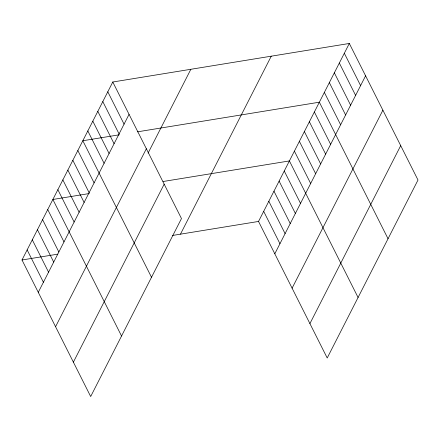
<?xml version="1.0" encoding="UTF-8"?>
<svg xmlns="http://www.w3.org/2000/svg" width="440" height="440" viewBox="0 0 440 440"><rect width="100%" height="100%" fill="white"/><g stroke="black" fill="none" stroke-linecap="round" stroke-linejoin="round"><path stroke-width="0.66" d="M112.788 82.005L181.467 218.554L90.679 396.534L22 259.985L112.788 82.005L349.322 43.467L418 180.015L327.212 357.995L258.533 221.447L349.322 43.467M38.269 292.336L129.058 114.356M55.567 326.722L146.355 148.742M148.088 153.104L190.845 69.289M73.381 362.148L164.175 184.168M180.477 234.163L271.266 56.183M274.802 253.792L365.591 75.812M292.1 288.178L382.888 110.198M309.914 323.609L400.708 145.629M119.257 134.805L82.83 140.739L151.509 277.288M137.467 131.835L319.363 102.196L388.042 238.75M89.293 193.54L52.866 199.474L121.545 336.023M163.091 181.511L289.399 160.93L358.077 297.479M22 259.985L57.778 254.155M172.436 235.477L258.533 221.447M344.327 53.251L360.602 85.602M339.334 63.041L355.608 95.392M334.345 72.831L350.614 105.182M329.351 82.621L345.62 114.972M324.357 92.411L340.626 124.757M314.369 111.986L330.638 144.337M309.375 121.776L325.644 154.127M304.381 131.566L320.65 163.916M299.387 141.356L315.656 173.701M294.393 151.14L310.668 183.491M284.257 171.017L300.526 203.368M279.114 181.104L295.383 213.455M273.966 191.191L290.235 223.537M268.824 201.273L285.093 233.624M263.676 211.36L279.95 243.711M107.795 91.795L124.069 124.146M102.8 101.585L119.075 133.93M97.812 111.375L114.081 143.721M92.818 121.16L109.087 153.511M87.824 130.95L104.093 163.301M77.836 150.53L94.105 182.881M72.842 160.32L89.111 192.665M67.848 170.104L84.117 202.455M62.854 179.894L79.123 212.245M57.86 189.684L74.135 222.035M47.724 209.561L63.992 241.907M42.581 219.643L58.85 251.994M37.433 229.73L53.702 262.081M32.291 239.816L48.56 272.168M27.143 249.904L43.417 282.249"/></g></svg>
